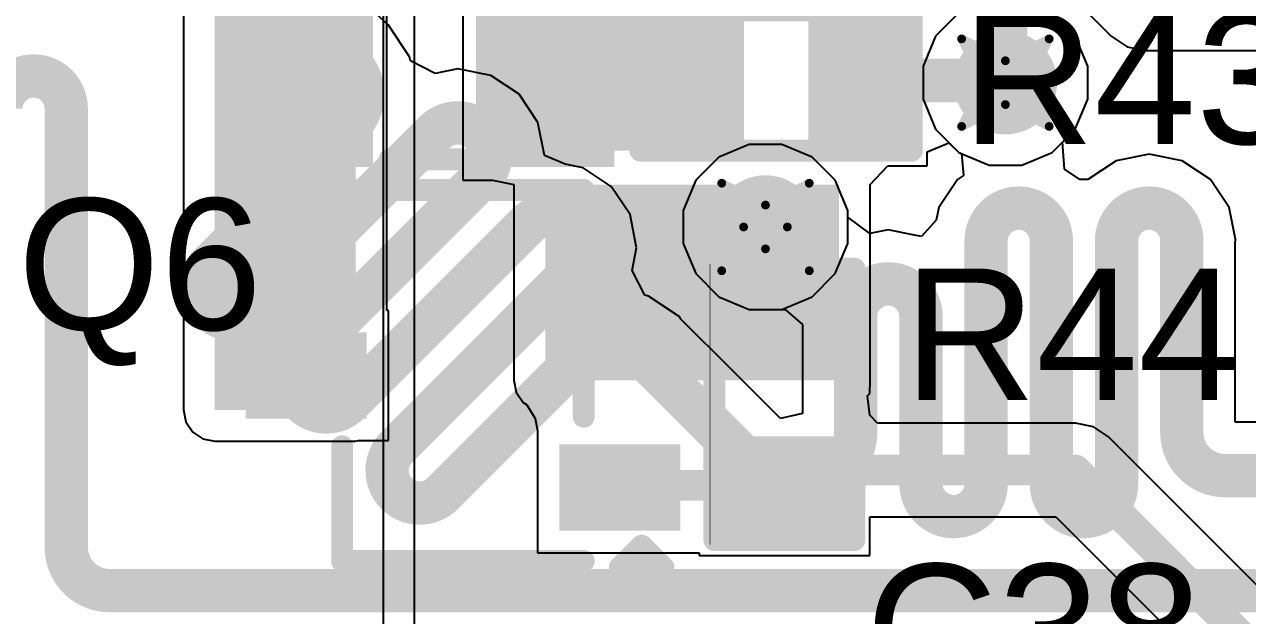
# Model space of a CAD drawing. Header units: inches. Extents: x -3 to 289, y -11 to 89.
# Drawn here: x 81.55 to 88.65, y 25.52 to 28.95 of the extents above; entities that cross this region are included whole.
import ezdxf

# ---------------------------------------------------------------- set-up
doc = ezdxf.new("R2010")
doc.units = ezdxf.units.IN
for name, color, linetype in [('Bottom Layer', 5, 'Continuous'), ('Drill Drawing', 1, 'Continuous'), ('Layer 1', 16, 'Continuous'), ('Layer 2', 76, 'Continuous'), ('Top Layer', 1, 'Continuous'), ('Top Overlay', 2, 'Continuous'), ('Top Paste', 8, 'Continuous'), ('Top Solder', 216, 'Continuous'), ('Via Holes', 16, 'Continuous')]:
    doc.layers.add(name, color=color, linetype=linetype)
doc.styles.add('Arial', font='', dxfattribs={"height": 0.2})
doc.styles.get('Arial').set_extended_font_data('Arial')

# ---------------------------------------------------------------- blocks, each defined once
blk = doc.blocks.new('R___0402_26')
at = {"layer": 'Top Layer'}
for points in [[(-0.6985, -0.3175), (-0.6985, 0.3175), (-0.2412999999999999, 0.3175), (-0.2413, -0.3175)], [(0.2412999999999999, -0.3175), (0.2413, 0.3175), (0.6985, 0.3175), (0.6985, -0.3175)]]:
    blk.add_hatch(color=1, dxfattribs=at).paths.add_polyline_path(points)
at = {"layer": 'Top Paste'}
for points in [[(-0.6985, -0.3175), (-0.6985, 0.3175), (-0.2412999999999999, 0.3175), (-0.2413, -0.3175)], [(0.2412999999999999, -0.3175), (0.2413, 0.3175), (0.6985, 0.3175), (0.6985, -0.3175)]]:
    blk.add_hatch(color=8, dxfattribs=at).paths.add_polyline_path(points)
at = {"layer": 'Top Solder'}
for points in [[(-0.75350116, -0.37250116), (-0.75350116, 0.37250116), (-0.1862988399999999, 0.37250116), (-0.18629884, -0.37250116)], [(0.1862988399999999, -0.37250116), (0.18629884, 0.37250116), (0.75350116, 0.37250116), (0.75350116, -0.37250116)]]:
    blk.add_hatch(color=216, dxfattribs=at).paths.add_polyline_path(points)
at = {"layer": 'Top Overlay'}
for points in [[(-0.7874, 0.4064, 0.127, 0.127, 0), (-0.7874, -0.4064, 0.127, 0.127, 0)], [(0.7874, 0.4064, 0.127, 0.127, 0), (-0.7874, 0.4064, 0.127, 0.127, 0)], [(0.7874, 0.4064, 0.127, 0.127, 0), (0.7874, -0.4064, 0.127, 0.127, 0)], [(0.7874, -0.4064, 0.127, 0.127, 0), (-0.7874, -0.4064, 0.127, 0.127, 0)], [(0.8128, -0.4318, 0.0032258, 0.0032258, 0), (-0.8128, -0.4318, 0.0032258, 0.0032258, 0)]]:
    blk.add_lwpolyline(points, format="xyseb", dxfattribs=at)
for points in [[(-0.8191499999999999, 0.4064, 0.0635, 0.0635, 1), (-0.7556499999999999, 0.4064, 0.0635, 0.0635, 1)], [(-0.8191499999999999, 0.4064, 0.0635, 0.0635, 1), (-0.7556499999999999, 0.4064, 0.0635, 0.0635, 1)], [(0.7556499999999999, 0.4064, 0.0635, 0.0635, 1), (0.8191499999999999, 0.4064, 0.0635, 0.0635, 1)], [(0.7556499999999999, 0.4064, 0.0635, 0.0635, 1), (0.8191499999999999, 0.4064, 0.0635, 0.0635, 1)], [(-0.8191499999999999, -0.4064, 0.0635, 0.0635, 1), (-0.7556499999999999, -0.4064, 0.0635, 0.0635, 1)], [(-0.8191499999999999, -0.4064, 0.0635, 0.0635, 1), (-0.7556499999999999, -0.4064, 0.0635, 0.0635, 1)], [(0.7556499999999999, -0.4064, 0.0635, 0.0635, 1), (0.8191499999999999, -0.4064, 0.0635, 0.0635, 1)], [(0.7556499999999999, -0.4064, 0.0635, 0.0635, 1), (0.8191499999999999, -0.4064, 0.0635, 0.0635, 1)], [(-0.81360518, -0.4318, 0.0016129, 0.0016129, 1), (-0.8119948199999999, -0.4318, 0.0016129, 0.0016129, 1)], [(0.8119948199999999, -0.4318, 0.0016129, 0.0016129, 1), (0.81360518, -0.4318, 0.0016129, 0.0016129, 1)]]:
    blk.add_lwpolyline(points, format="xyseb", close=True, dxfattribs=at)
blk = doc.blocks.new('R___0402_27')
at = {"layer": 'Top Layer'}
for points in [[(-0.6985, -0.3175), (-0.6985, 0.3174999999999999), (-0.2413000000000001, 0.3175), (-0.2412999999999999, -0.3174999999999999)], [(0.2413000000000001, -0.3175), (0.2412999999999999, 0.3174999999999999), (0.6985, 0.3175), (0.6985, -0.3174999999999999)]]:
    blk.add_hatch(color=1, dxfattribs=at).paths.add_polyline_path(points)
at = {"layer": 'Top Paste'}
for points in [[(-0.6985, -0.3175), (-0.6985, 0.3174999999999999), (-0.2413000000000001, 0.3175), (-0.2412999999999999, -0.3174999999999999)], [(0.2413000000000001, -0.3175), (0.2412999999999999, 0.3174999999999999), (0.6985, 0.3175), (0.6985, -0.3174999999999999)]]:
    blk.add_hatch(color=8, dxfattribs=at).paths.add_polyline_path(points)
at = {"layer": 'Top Solder'}
for points in [[(-0.75350116, -0.3725011600000001), (-0.75350116, 0.3725011599999999), (-0.18629884, 0.3725011600000001), (-0.1862988399999999, -0.3725011599999999)], [(0.18629884, -0.3725011600000001), (0.1862988399999999, 0.3725011599999999), (0.75350116, 0.3725011600000001), (0.75350116, -0.3725011599999999)]]:
    blk.add_hatch(color=216, dxfattribs=at).paths.add_polyline_path(points)
at = {"layer": 'Top Overlay'}
for points in [[(0.7874, 0.4064, 0.127, 0.127, 0), (-0.7874, 0.4064, 0.127, 0.127, 0)], [(-0.7874, -0.4064, 0.127, 0.127, 0), (-0.7874, 0.4064, 0.127, 0.127, 0)], [(0.7874, -0.4064, 0.127, 0.127, 0), (0.7874, 0.4064, 0.127, 0.127, 0)], [(0.7874, -0.4064, 0.127, 0.127, 0), (-0.7874, -0.4064, 0.127, 0.127, 0)], [(0.8128, -0.4318, 0.0032258, 0.0032258, 0), (-0.8128, -0.4318, 0.0032258, 0.0032258, 0)]]:
    blk.add_lwpolyline(points, format="xyseb", dxfattribs=at)
for points in [[(-0.8191499999999999, 0.4064, 0.0635, 0.0635, 1), (-0.7556499999999999, 0.4064, 0.0635, 0.0635, 1)], [(-0.8191499999999999, 0.4064, 0.0635, 0.0635, 1), (-0.7556499999999999, 0.4064, 0.0635, 0.0635, 1)], [(0.7556499999999999, 0.4064, 0.0635, 0.0635, 1), (0.8191499999999999, 0.4064, 0.0635, 0.0635, 1)], [(0.7556499999999999, 0.4064, 0.0635, 0.0635, 1), (0.8191499999999999, 0.4064, 0.0635, 0.0635, 1)], [(-0.8191499999999999, -0.4064, 0.0635, 0.0635, 1), (-0.7556499999999999, -0.4064, 0.0635, 0.0635, 1)], [(-0.8191499999999999, -0.4064, 0.0635, 0.0635, 1), (-0.7556499999999999, -0.4064, 0.0635, 0.0635, 1)], [(0.7556499999999999, -0.4064, 0.0635, 0.0635, 1), (0.8191499999999999, -0.4064, 0.0635, 0.0635, 1)], [(0.7556499999999999, -0.4064, 0.0635, 0.0635, 1), (0.8191499999999999, -0.4064, 0.0635, 0.0635, 1)], [(-0.81360518, -0.4318, 0.0016129, 0.0016129, 1), (-0.8119948199999999, -0.4318, 0.0016129, 0.0016129, 1)], [(0.8119948199999999, -0.4318, 0.0016129, 0.0016129, 1), (0.81360518, -0.4318, 0.0016129, 0.0016129, 1)]]:
    blk.add_lwpolyline(points, format="xyseb", close=True, dxfattribs=at)
blk = doc.blocks.new('SC_70_68')
at = {"layer": 'Top Layer'}
for points in [[(0.1999996, 1.2099544), (0.1999996, 0.6099555999999999), (-0.1999996, 0.6099555999999999), (-0.1999996, 1.2099544)], [(-0.4499864, -0.6099555999999999), (-0.4499864, -1.2099544), (-0.8499856, -1.2099544), (-0.8499856, -0.6099555999999999)], [(0.8499856, -0.6099555999999999), (0.8499856, -1.2099544), (0.4499864, -1.2099544), (0.4499864, -0.6099555999999999)]]:
    blk.add_hatch(color=1, dxfattribs=at).paths.add_polyline_path(points)
at = {"layer": 'Top Paste'}
for points in [[(0.1999996, 1.2099544), (0.1999996, 0.6099555999999999), (-0.1999996, 0.6099555999999999), (-0.1999996, 1.2099544)], [(-0.4499864, -0.6099555999999999), (-0.4499864, -1.2099544), (-0.8499856, -1.2099544), (-0.8499856, -0.6099555999999999)], [(0.8499856, -0.6099555999999999), (0.8499856, -1.2099544), (0.4499864, -1.2099544), (0.4499864, -0.6099555999999999)]]:
    blk.add_hatch(color=8, dxfattribs=at).paths.add_polyline_path(points)
at = {"layer": 'Top Solder'}
for points in [[(0.2507996, 1.2607544), (0.2507996, 0.5591556), (-0.2507996, 0.5591556), (-0.2507996, 1.2607544)], [(-0.3991864, -0.5591556), (-0.3991864, -1.2607544), (-0.9007856, -1.2607544), (-0.9007856, -0.5591556)], [(0.9007856, -0.5591556), (0.9007856, -1.2607544), (0.3991864, -1.2607544), (0.3991864, -0.5591556)]]:
    blk.add_hatch(color=216, dxfattribs=at).paths.add_polyline_path(points)
at = {"layer": 'Top Overlay'}
for points in [[(-1.0762488, 0.7012686, 0.127, 0.127, 0), (-1.0762488, -0.7010654, 0.127, 0.127, 0)], [(-1.0762488, 0.7012686, 0.127, 0.127, 0), (-0.4106164, 0.7012686, 0.127, 0.127, 0)], [(0.4106164, 0.7012686, 0.127, 0.127, 0), (1.0762488, 0.7012686, 0.127, 0.127, 0)], [(1.0762488, 0.7012686, 0.127, 0.127, 0), (1.0762488, -0.7010654, 0.127, 0.127, 0)], [(-0.239395, -0.7010654, 0.127, 0.127, 0), (0.2393442, -0.7010654, 0.127, 0.127, 0)], [(-1.114044, -0.9099550000000001, 0.127, 0.127, 0), (-1.114044, -1.163955, 0.127, 0.127, 0)], [(-1.114044, -0.9099550000000001, 0.127, 0.127, 0), (-0.9870439999999999, -1.036955, 0.127, 0.127, 0)], [(-0.9870439999999999, -1.036955, 0.127, 0.127, 0), (-1.114044, -1.163955, 0.127, 0.127, 0)]]:
    blk.add_lwpolyline(points, format="xyseb", dxfattribs=at)
for points in [[(-1.1079988, 0.7012686, 0.0635, 0.0635, 1), (-1.0444988, 0.7012686, 0.0635, 0.0635, 1)], [(-1.1079988, 0.7012686, 0.0635, 0.0635, 1), (-1.0444988, 0.7012686, 0.0635, 0.0635, 1)], [(-0.4423664, 0.7012686, 0.0635, 0.0635, 1), (-0.3788664, 0.7012686, 0.0635, 0.0635, 1)], [(0.3788664, 0.7012686, 0.0635, 0.0635, 1), (0.4423664, 0.7012686, 0.0635, 0.0635, 1)], [(1.0444988, 0.7012686, 0.0635, 0.0635, 1), (1.1079988, 0.7012686, 0.0635, 0.0635, 1)], [(1.0444988, 0.7012686, 0.0635, 0.0635, 1), (1.1079988, 0.7012686, 0.0635, 0.0635, 1)], [(-1.1079988, -0.7010654, 0.0635, 0.0635, 1), (-1.0444988, -0.7010654, 0.0635, 0.0635, 1)], [(-0.271145, -0.7010654, 0.0635, 0.0635, 1), (-0.207645, -0.7010654, 0.0635, 0.0635, 1)], [(0.2075942, -0.7010654, 0.0635, 0.0635, 1), (0.2710942, -0.7010654, 0.0635, 0.0635, 1)], [(1.0444988, -0.7010654, 0.0635, 0.0635, 1), (1.1079988, -0.7010654, 0.0635, 0.0635, 1)], [(-1.145794, -0.9099550000000001, 0.0635, 0.0635, 1), (-1.082294, -0.9099550000000001, 0.0635, 0.0635, 1)], [(-1.145794, -0.9099550000000001, 0.0635, 0.0635, 1), (-1.082294, -0.9099550000000001, 0.0635, 0.0635, 1)], [(-1.018794, -1.036955, 0.0635, 0.0635, 1), (-0.9552939999999999, -1.036955, 0.0635, 0.0635, 1)], [(-1.018794, -1.036955, 0.0635, 0.0635, 1), (-0.9552939999999999, -1.036955, 0.0635, 0.0635, 1)], [(-1.145794, -1.163955, 0.0635, 0.0635, 1), (-1.082294, -1.163955, 0.0635, 0.0635, 1)], [(-1.145794, -1.163955, 0.0635, 0.0635, 1), (-1.082294, -1.163955, 0.0635, 0.0635, 1)]]:
    blk.add_lwpolyline(points, format="xyseb", close=True, dxfattribs=at)
blk = doc.blocks.new('IND_0603__1608_M_______89')
at = {"layer": 'Top Layer'}
for points in [[(-0.999998, 0.4000004699999999), (-0.3999992, 0.4000004699999999), (-0.3999992, -0.4000004699999999), (-0.999998, -0.4000004699999999)], [(0.40000174, 0.4000004699999999), (1.00000054, 0.4000004699999999), (1.00000054, -0.4000004699999999), (0.40000174, -0.4000004699999999)]]:
    blk.add_hatch(color=1, dxfattribs=at).paths.add_polyline_path(points)
at = {"layer": 'Top Paste'}
for points in [[(-0.999998, 0.4000004699999999), (-0.3999992, 0.4000004699999999), (-0.3999992, -0.4000004699999999), (-0.999998, -0.4000004699999999)], [(0.40000174, 0.4000004699999999), (1.00000054, 0.4000004699999999), (1.00000054, -0.4000004699999999), (0.40000174, -0.4000004699999999)]]:
    blk.add_hatch(color=8, dxfattribs=at).paths.add_polyline_path(points)
at = {"layer": 'Top Solder'}
for points in [[(-1.101598, 0.50160047), (-0.2983992, 0.50160047), (-0.2983992, -0.50160047), (-1.101598, -0.50160047)], [(0.29840174, 0.50160047), (1.10160054, 0.50160047), (1.10160054, -0.50160047), (0.29840174, -0.50160047)]]:
    blk.add_hatch(color=216, dxfattribs=at).paths.add_polyline_path(points)
at = {"layer": 'Top Overlay'}
for points in [[(-0.2032, 0.4571999999999999, 0.127, 0.127, 0), (0.2286, 0.4571999999999999, 0.127, 0.127, 0)], [(-0.2032, -0.4571999999999999, 0.127, 0.127, 0), (0.2286, -0.4571999999999999, 0.127, 0.127, 0)]]:
    blk.add_lwpolyline(points, format="xyseb", dxfattribs=at)
for points in [[(-0.23495, 0.4571999999999999, 0.0635, 0.0635, 1), (-0.17145, 0.4571999999999999, 0.0635, 0.0635, 1)], [(0.19685, 0.4571999999999999, 0.0635, 0.0635, 1), (0.26035, 0.4571999999999999, 0.0635, 0.0635, 1)], [(-0.23495, -0.4571999999999999, 0.0635, 0.0635, 1), (-0.17145, -0.4571999999999999, 0.0635, 0.0635, 1)], [(0.19685, -0.4571999999999999, 0.0635, 0.0635, 1), (0.26035, -0.4571999999999999, 0.0635, 0.0635, 1)]]:
    blk.add_lwpolyline(points, format="xyseb", close=True, dxfattribs=at)

msp = doc.modelspace()

# ---------------------------------------------------------------- hatches: boundary and pattern name
at = {"layer": 'Bottom Layer'}
h = msp.add_hatch(color=5, dxfattribs=at)
edge = h.paths.add_edge_path()
edge.add_arc((87.24637618, 28.60817494), 0.2999994, 0, 360)
h = msp.add_hatch(color=5, dxfattribs=at)
edge = h.paths.add_edge_path()
edge.add_arc((85.85408025999999, 27.77104428), 0.2999994, 0, 360)
at = {"layer": 'Layer 1'}
h = msp.add_hatch(color=16, dxfattribs=at)
edge = h.paths.add_edge_path()
edge.add_arc((87.24637618, 28.60817494), 0.2999994, 0, 360)
h = msp.add_hatch(color=16, dxfattribs=at)
edge = h.paths.add_edge_path()
edge.add_arc((85.85408025999999, 27.77104428), 0.2999994, 0, 360)
at = {"layer": 'Layer 2'}
h = msp.add_hatch(color=76, dxfattribs=at)
edge = h.paths.add_edge_path()
edge.add_arc((87.24637618, 28.60817494), 0.2999994, 0, 360)
h = msp.add_hatch(color=76, dxfattribs=at)
edge = h.paths.add_edge_path()
edge.add_arc((85.85408025999999, 27.77104428), 0.2999994, 0, 360)
at = {"layer": 'Top Layer'}
for points in [[(82.65826242, 26.70961384), (83.47547185999998, 26.70961384), (83.47547185999998, 29.02011468), (82.65826242, 29.02011468)], [(85.67427366, 29.02011976), (84.34300886, 29.02011976), (84.34300886, 28.21372056), (85.67427366, 28.21372056)], [(84.5754722, 26.88194268), (86.28116347999999, 26.88194268), (86.28116347999999, 28.0169112), (84.5754722, 28.0169112)]]:
    msp.add_hatch(color=1, dxfattribs=at).paths.add_polyline_path(points)
h = msp.add_hatch(color=1, dxfattribs=at)
edge = h.paths.add_edge_path()
edge.add_arc((87.24637618, 28.60817494), 0.2999994, 0, 360)
h = msp.add_hatch(color=1, dxfattribs=at)
edge = h.paths.add_edge_path()
edge.add_arc((85.85408025999999, 27.77104428), 0.2999994, 0, 360)
at = {"layer": 'Via Holes'}
h = msp.add_hatch(color=7, dxfattribs=at)
edge = h.paths.add_edge_path()
edge.add_arc((87.24637618, 28.60817494), 0.1499997, 0, 360)
h = msp.add_hatch(color=7, dxfattribs=at)
edge = h.paths.add_edge_path()
edge.add_arc((85.85408025999999, 27.77104428), 0.1499997, 0, 360)

# ---------------------------------------------------------------- linework, layer by layer
at = {"layer": 'Bottom Layer'}
for p, q in [((83.63609384, 31.71913138), (83.63609384, 22.18197494)), ((83.81737618, 22.18197494), (83.81737618, 31.71913138)), ((86.93560464, 28.97311452), (86.8413173, 28.87882718)), ((87.65143506, 28.87882718), (87.55714772, 28.97311452)), ((86.8413173, 28.87882718), (86.76857677999999, 28.70321412)), ((87.72417558, 28.70321412), (87.65143506, 28.87882718)), ((86.76857677999999, 28.70321412), (86.76857677999999, 28.51313576)), ((87.72417558, 28.51313576), (87.72417558, 28.70321412)), ((86.76857677999999, 28.51313576), (86.8413173, 28.3375227)), ((87.65143506, 28.3375227), (87.72417558, 28.51313576)), ((86.8413173, 28.3375227), (86.97572394, 28.20311606)), ((87.51702842, 28.20311606), (87.65143506, 28.3375227)), ((86.97572394, 28.20311606), (87.151337, 28.13037554)), ((87.34141535999998, 28.13037554), (87.51702842, 28.20311606)), ((87.151337, 28.13037554), (87.34141535999998, 28.13037554))]:
    msp.add_line(p, q, dxfattribs=at)
msp.add_lwpolyline([(87.24637618, 28.60817494, 0.254, 0.254, 0), (87.24637618, 30.0689645, 0.254, 0.254, 0)], format="xyseb", dxfattribs=at)
msp.add_lwpolyline([(87.18287618, 28.60817494, 0.127, 0.127, 1), (87.30987617999999, 28.60817494, 0.127, 0.127, 1)], format="xyseb", close=True, dxfattribs=at)
at = {"layer": 'Drill Drawing'}
for points in [[(86.99237618, 28.86217494, 0.0508, 0.0508, 0), (87.24637618, 28.73517494, 0.0508, 0.0508, 0)], [(86.99237618, 28.86217494, 0.0508, 0.0508, 0), (87.11937617999999, 28.60817494, 0.0508, 0.0508, 0)], [(87.24637618, 28.73517494, 0.0508, 0.0508, 0), (87.50037618, 28.86217494, 0.0508, 0.0508, 0)], [(87.37337618, 28.60817494, 0.0508, 0.0508, 0), (87.50037618, 28.86217494, 0.0508, 0.0508, 0)], [(86.99237618, 28.35417494, 0.0508, 0.0508, 0), (87.11937617999999, 28.60817494, 0.0508, 0.0508, 0)], [(87.37337618, 28.60817494, 0.0508, 0.0508, 0), (87.50037618, 28.35417494, 0.0508, 0.0508, 0)], [(86.99237618, 28.35417494, 0.0508, 0.0508, 0), (87.24637618, 28.48117494, 0.0508, 0.0508, 0)], [(87.24637618, 28.48117494, 0.0508, 0.0508, 0), (87.50037618, 28.35417494, 0.0508, 0.0508, 0)], [(85.60008026, 28.02504428, 0.0508, 0.0508, 0), (85.85408025999999, 27.89804428, 0.0508, 0.0508, 0)], [(85.60008026, 28.02504428, 0.0508, 0.0508, 0), (85.72708026, 27.77104428, 0.0508, 0.0508, 0)], [(85.85408025999999, 27.89804428, 0.0508, 0.0508, 0), (86.10808026, 28.02504428, 0.0508, 0.0508, 0)], [(85.98108026, 27.77104428, 0.0508, 0.0508, 0), (86.10808026, 28.02504428, 0.0508, 0.0508, 0)], [(85.60008026, 27.51704428, 0.0508, 0.0508, 0), (85.72708026, 27.77104428, 0.0508, 0.0508, 0)], [(85.98108026, 27.77104428, 0.0508, 0.0508, 0), (86.10808026, 27.51704428, 0.0508, 0.0508, 0)], [(85.60008026, 27.51704428, 0.0508, 0.0508, 0), (85.85408025999999, 27.64404428, 0.0508, 0.0508, 0)], [(85.85408025999999, 27.64404428, 0.0508, 0.0508, 0), (86.10808026, 27.51704428, 0.0508, 0.0508, 0)]]:
    msp.add_lwpolyline(points, format="xyseb", dxfattribs=at)
for points in [[(86.97967618, 28.86217494, 0.0254, 0.0254, 1), (87.00507617999999, 28.86217494, 0.0254, 0.0254, 1)], [(86.97967618, 28.86217494, 0.0254, 0.0254, 1), (87.00507617999999, 28.86217494, 0.0254, 0.0254, 1)], [(87.48767618, 28.86217494, 0.0254, 0.0254, 1), (87.51307618, 28.86217494, 0.0254, 0.0254, 1)], [(87.48767618, 28.86217494, 0.0254, 0.0254, 1), (87.51307618, 28.86217494, 0.0254, 0.0254, 1)], [(87.23367618, 28.73517494, 0.0254, 0.0254, 1), (87.25907618, 28.73517494, 0.0254, 0.0254, 1)], [(87.23367618, 28.73517494, 0.0254, 0.0254, 1), (87.25907618, 28.73517494, 0.0254, 0.0254, 1)], [(87.10667618, 28.60817494, 0.0254, 0.0254, 1), (87.13207618, 28.60817494, 0.0254, 0.0254, 1)], [(87.10667618, 28.60817494, 0.0254, 0.0254, 1), (87.13207618, 28.60817494, 0.0254, 0.0254, 1)], [(87.36067618, 28.60817494, 0.0254, 0.0254, 1), (87.38607617999999, 28.60817494, 0.0254, 0.0254, 1)], [(87.36067618, 28.60817494, 0.0254, 0.0254, 1), (87.38607617999999, 28.60817494, 0.0254, 0.0254, 1)], [(87.23367618, 28.48117494, 0.0254, 0.0254, 1), (87.25907618, 28.48117494, 0.0254, 0.0254, 1)], [(87.23367618, 28.48117494, 0.0254, 0.0254, 1), (87.25907618, 28.48117494, 0.0254, 0.0254, 1)], [(86.97967618, 28.35417494, 0.0254, 0.0254, 1), (87.00507617999999, 28.35417494, 0.0254, 0.0254, 1)], [(86.97967618, 28.35417494, 0.0254, 0.0254, 1), (87.00507617999999, 28.35417494, 0.0254, 0.0254, 1)], [(87.48767618, 28.35417494, 0.0254, 0.0254, 1), (87.51307618, 28.35417494, 0.0254, 0.0254, 1)], [(87.48767618, 28.35417494, 0.0254, 0.0254, 1), (87.51307618, 28.35417494, 0.0254, 0.0254, 1)], [(85.58738025999999, 28.02504428, 0.0254, 0.0254, 1), (85.61278026, 28.02504428, 0.0254, 0.0254, 1)], [(85.58738025999999, 28.02504428, 0.0254, 0.0254, 1), (85.61278026, 28.02504428, 0.0254, 0.0254, 1)], [(86.09538026, 28.02504428, 0.0254, 0.0254, 1), (86.12078025999999, 28.02504428, 0.0254, 0.0254, 1)], [(86.09538026, 28.02504428, 0.0254, 0.0254, 1), (86.12078025999999, 28.02504428, 0.0254, 0.0254, 1)], [(85.84138026, 27.89804428, 0.0254, 0.0254, 1), (85.86678026, 27.89804428, 0.0254, 0.0254, 1)], [(85.84138026, 27.89804428, 0.0254, 0.0254, 1), (85.86678026, 27.89804428, 0.0254, 0.0254, 1)], [(85.71438026, 27.77104428, 0.0254, 0.0254, 1), (85.73978025999999, 27.77104428, 0.0254, 0.0254, 1)], [(85.71438026, 27.77104428, 0.0254, 0.0254, 1), (85.73978025999999, 27.77104428, 0.0254, 0.0254, 1)], [(85.96838026, 27.77104428, 0.0254, 0.0254, 1), (85.99378026, 27.77104428, 0.0254, 0.0254, 1)], [(85.96838026, 27.77104428, 0.0254, 0.0254, 1), (85.99378026, 27.77104428, 0.0254, 0.0254, 1)], [(85.84138026, 27.64404428, 0.0254, 0.0254, 1), (85.86678026, 27.64404428, 0.0254, 0.0254, 1)], [(85.84138026, 27.64404428, 0.0254, 0.0254, 1), (85.86678026, 27.64404428, 0.0254, 0.0254, 1)], [(85.58738025999999, 27.51704428, 0.0254, 0.0254, 1), (85.61278026, 27.51704428, 0.0254, 0.0254, 1)], [(85.58738025999999, 27.51704428, 0.0254, 0.0254, 1), (85.61278026, 27.51704428, 0.0254, 0.0254, 1)], [(86.09538026, 27.51704428, 0.0254, 0.0254, 1), (86.12078025999999, 27.51704428, 0.0254, 0.0254, 1)], [(86.09538026, 27.51704428, 0.0254, 0.0254, 1), (86.12078025999999, 27.51704428, 0.0254, 0.0254, 1)]]:
    msp.add_lwpolyline(points, format="xyseb", close=True, dxfattribs=at)
at = {"layer": 'Layer 1'}
for p, q in [((83.66588296, 28.94147374), (83.57403402, 29.02635546)), ((86.97572394, 29.01323382), (86.8413173, 28.87882718)), ((87.65143506, 28.87882718), (87.51702842, 29.01323382)), ((83.66589566, 28.9414712), (83.66588296, 28.94147374)), ((83.7885548, 28.75788762), (83.66589566, 28.9414712)), ((86.8413173, 28.87882718), (86.76857677999999, 28.70321412)), ((87.72417558, 28.70321412), (87.65143506, 28.87882718)), ((83.7930379, 28.73535274), (83.7885548, 28.75788762)), ((83.9371194, 28.66198484), (83.7930379, 28.73535274)), ((84.06859741999999, 28.68813668), (83.9371194, 28.66198484)), ((84.26086272, 28.6498919), (84.06859741999999, 28.68813668)), ((86.76857677999999, 28.70321412), (86.76857677999999, 28.51313576)), ((87.72417558, 28.51313576), (87.72417558, 28.70321412)), ((84.4238469, 28.54099194), (84.26086272, 28.6498919)), ((84.42384944, 28.54099447999999), (84.4238469, 28.54099194)), ((84.42386468, 28.54098432), (84.42384944, 28.54099447999999)), ((84.42386214, 28.54098178), (84.42386468, 28.54098432)), ((84.53276718, 28.37798743999999), (84.42386214, 28.54098178)), ((86.76857677999999, 28.51313576), (86.8413173, 28.3375227)), ((87.65143506, 28.3375227), (87.72417558, 28.51313576)), ((84.57101195999999, 28.18572468), (84.53276718, 28.37798743999999)), ((86.8413173, 28.3375227), (86.97572394, 28.20311606)), ((87.57698766, 28.2630753), (87.65143506, 28.3375227)), ((87.58986291999999, 28.10628364), (87.57698766, 28.2630753)), ((84.69054435999999, 28.13566128), (84.57101195999999, 28.18572468)), ((85.75904107999999, 28.24884368), (85.58342802, 28.17610316)), ((85.94911943999999, 28.24884368), (85.75904107999999, 28.24884368)), ((86.1247325, 28.17610316), (85.94911943999999, 28.24884368)), ((86.97572394, 28.20311606), (86.99144654, 28.1966035)), ((86.99144654, 28.1966035), (87.00389507999999, 28.0702131)), ((88.08078904, 28.19379172), (87.88852374, 28.15554694)), ((88.27305433999999, 28.15554694), (88.08078904, 28.19379172)), ((84.79608644, 28.11466818), (84.69054435999999, 28.13566128)), ((84.95907061999999, 28.00576822), (84.79608644, 28.11466818)), ((85.58342802, 28.17610316), (85.44902138, 28.04169652)), ((86.25913913999999, 28.04169652), (86.1247325, 28.17610316)), ((87.88852374, 28.15554694), (87.72553194, 28.04663682)), ((88.43604868, 28.04663682), (88.27305433999999, 28.15554694)), ((85.44902138, 28.04169652), (85.37628086, 27.86608346)), ((86.33187966, 27.86608346), (86.25913913999999, 28.04169652)), ((86.96860939999999, 28.04663682), (86.85969928, 27.88364248)), ((87.00389507999999, 28.0702131), (86.96860939999999, 28.04663682)), ((87.67912614, 28.04663682), (87.58986291999999, 28.10628364)), ((87.72553194, 28.04663682), (87.67912614, 28.04663682)), ((88.5449588, 27.88364248), (88.43604868, 28.04663682)), ((84.95907316, 28.00577076), (84.95907061999999, 28.00576822)), ((84.9590884, 28.0057606), (84.95907316, 28.00577076)), ((84.95908586, 28.00575806), (84.9590884, 28.0057606)), ((85.0679909, 27.84276372), (84.95908586, 28.00575806)), ((85.10623568, 27.65049842), (85.0679909, 27.84276372)), ((85.37628086, 27.86608346), (85.37628086, 27.6760051)), ((86.33187966, 27.82861846), (86.33187966, 27.86608346)), ((86.45888219999999, 27.73285284), (86.33187966, 27.82861846)), ((86.85969928, 27.88364248), (86.84531272, 27.81131852)), ((88.58320357999999, 27.69137718), (88.5449588, 27.88364248)), ((86.56694904, 27.75434886), (86.45888219999999, 27.73285284)), ((86.70884613999999, 27.72612438), (86.56694904, 27.75434886)), ((86.84531272, 27.81131852), (86.75921434, 27.71610662)), ((86.75921434, 27.71610662), (86.70884613999999, 27.72612438)), ((88.57949518, 26.63831858), (88.57949518, 27.69137718)), ((88.57949518, 27.69137718), (88.58320357999999, 27.69137718)), ((85.08008384, 27.5190204), (85.10623568, 27.65049842)), ((85.37628086, 27.6760051), (85.44902138, 27.50039203999999)), ((85.15345174, 27.3749389), (85.08008384, 27.5190204)), ((85.44902138, 27.50039203999999), (85.58342802, 27.3659854)), ((85.17598661999999, 27.3704558), (85.15345174, 27.3749389)), ((85.3595702, 27.24779411999999), (85.17598661999999, 27.3704558)), ((85.58342802, 27.3659854), (85.75904107999999, 27.29324488)), ((85.75904107999999, 27.29324488), (85.94326219999999, 27.29324488)), ((85.94326219999999, 27.29324488), (85.96940896, 27.29000892)), ((85.96940896, 27.29000892), (86.0682429, 27.20512212)), ((85.35956766, 27.24082182), (85.3595702, 27.24779411999999)), ((85.66179209999999, 26.93859738), (85.35956766, 27.24082182)), ((86.0682429, 27.20512212), (86.0682429, 26.68861058)), ((85.75068193999999, 26.849705), (85.66179209999999, 26.93859738)), ((85.75069717999999, 26.84969484), (85.75068193999999, 26.849705)), ((85.94124289999999, 26.65914912), (85.75069717999999, 26.84969484)), ((86.0682429, 26.68861058), (85.94124289999999, 26.65914912)), ((89.8528429, 26.63831858), (88.57949518, 26.63831858))]:
    msp.add_line(p, q, dxfattribs=at)
for points in [[(83.08704743999999, 29.07567718, 0.25146, 0.25146, 0), (83.17595252, 28.9867721, 0.25146, 0.25146, 0)], [(83.17594998, 28.9867721, 0.25146, 0.25146, 0), (83.44357199999999, 28.71915008, 0.25146, 0.25146, 0)], [(83.44357199999999, 28.71915008, 0.25146, 0.25146, -0.4142177463589253), (83.44357199999999, 28.36352976, 0.25146, 0.25146, 0)], [(81.41751052, 28.45775614, 0.25146, 0.25146, -0.9999999999999999), (81.79597052, 28.45775614, 0.25146, 0.25146, 0)], [(81.79597052, 25.91323494, 0.25146, 0.25146, 0), (81.79597052, 28.45775614, 0.25146, 0.25146, 0)], [(82.63602472, 27.55598248, 0.25146, 0.25146, 0), (83.44357199999999, 28.36352976, 0.25146, 0.25146, 0)], [(83.93479022, 28.3195268, 0.25146, 0.25146, -0.4142107823686262), (84.20239953999999, 28.31952934, 0.25146, 0.25146, 0)], [(82.90363403999999, 27.28837316, 0.25146, 0.25146, 0), (83.93479022, 28.31952934, 0.25146, 0.25146, 0)], [(83.93479022, 28.3195268, 0.25146, 0.25146, 0), (83.93479022, 28.31952934, 0.25146, 0.25146, 0)], [(84.20239953999999, 28.31952934, 0.25146, 0.25146, 0), (84.20240208, 28.3195268, 0.25146, 0.25146, 0)], [(84.20240208, 28.3195268, 0.25146, 0.25146, -0.4142135623730951), (84.20240208, 28.05191748, 0.25146, 0.25146, 0)], [(83.1712459, 27.0207613, 0.25146, 0.25146, 0), (84.20240208, 28.05191748, 0.25146, 0.25146, 0)], [(87.13463904, 27.69137718, 0.25146, 0.25146, -0.9999999999999999), (87.51309904, 27.69137718, 0.25146, 0.25146, 0)], [(87.89155904, 27.69137718, 0.25146, 0.25146, -0.9999999999999999), (88.27001904, 27.69137718, 0.25146, 0.25146, 0)], [(83.43885775999999, 26.75314944, 0.25146, 0.25146, 0), (84.47001394, 27.78430562, 0.25146, 0.25146, 0)], [(84.47001394, 27.78430308, 0.25146, 0.25146, -0.4142107823686262), (84.73762325999999, 27.78430562, 0.25146, 0.25146, 0)], [(84.47001394, 27.78430308, 0.25146, 0.25146, 0), (84.47001394, 27.78430562, 0.25146, 0.25146, 0)], [(84.73762325999999, 27.78430562, 0.25146, 0.25146, 0), (84.73762579999999, 27.78430308, 0.25146, 0.25146, 0)], [(84.73762579999999, 27.78430308, 0.25146, 0.25146, -0.4142135623730951), (84.73762579999999, 27.51669376, 0.25146, 0.25146, 0)], [(87.13463904, 26.28026494, 0.25146, 0.25146, 0), (87.13463904, 27.69137718, 0.25146, 0.25146, 0)], [(87.51309904, 26.28026494, 0.25146, 0.25146, 0), (87.51309904, 27.69137718, 0.25146, 0.25146, 0)], [(87.89155904, 26.28026494, 0.25146, 0.25146, 0), (87.89155904, 27.69137718, 0.25146, 0.25146, 0)], [(88.27001904, 26.58030244, 0.25146, 0.25146, 0), (88.27001904, 27.69137718, 0.25146, 0.25146, 0)], [(82.63602472, 27.28837316, 0.25146, 0.25146, -0.4142052225871659), (82.63602472, 27.55597994, 0.25146, 0.25146, 0)], [(82.63602472, 27.55597994, 0.25146, 0.25146, 0), (82.63602472, 27.55598248, 0.25146, 0.25146, 0)], [(83.7133835, 26.49245146, 0.25146, 0.25146, 0), (84.73762579999999, 27.51669376, 0.25146, 0.25146, 0)], [(86.37771903999999, 27.25193432, 0.25146, 0.25146, -0.9999999999999999), (86.75617903999999, 27.25193432, 0.25146, 0.25146, 0)], [(82.90363403999999, 27.28837316, 0.25146, 0.25146, -0.4142135623730951), (82.63602472, 27.28837316, 0.25146, 0.25146, 0)], [(86.37771903999999, 26.58030244, 0.25146, 0.25146, 0), (86.37771903999999, 27.25193432, 0.25146, 0.25146, 0)], [(86.75617903999999, 26.28026494, 0.25146, 0.25146, 0), (86.75617903999999, 27.25193432, 0.25146, 0.25146, 0)], [(84.78162876, 27.025473, 0.25146, 0.25146, -0.4142177463589253), (85.13724907999999, 27.025473, 0.25146, 0.25146, 0)], [(83.1712459, 26.75315198, 0.25146, 0.25146, -0.4142052225871659), (83.1712459, 27.02075876, 0.25146, 0.25146, 0)], [(83.1712459, 27.02075876, 0.25146, 0.25146, 0), (83.1712459, 27.0207613, 0.25146, 0.25146, 0)], [(83.98099536, 26.2248396, 0.25146, 0.25146, 0), (84.78162876, 27.025473, 0.25146, 0.25146, 0)], [(85.13724907999999, 27.025473, 0.25146, 0.25146, 0), (85.4429584, 26.71976368, 0.25146, 0.25146, 0)], [(83.17124335999999, 26.75314944, 0.25146, 0.25146, 0), (83.1712459, 26.75315198, 0.25146, 0.25146, 0)], [(83.1712459, 26.75315198, 0.25146, 0.25146, 0), (83.17124844, 26.75314944, 0.25146, 0.25146, 0)], [(83.1712459, 26.7531469, 0.25146, 0.25146, 0), (83.17124844, 26.75314944, 0.25146, 0.25146, 0)], [(83.43885775999999, 26.75314944, 0.25146, 0.25146, -0.4142135623730951), (83.17124844, 26.75314944, 0.25146, 0.25146, 0)], [(85.4429584, 26.71976368, 0.25146, 0.25146, 0), (85.53186348, 26.6308586, 0.25146, 0.25146, 0)], [(85.53186348, 26.63086114, 0.25146, 0.25146, 0), (85.83388218, 26.32884244, 0.25146, 0.25146, 0)], [(86.37771903999999, 26.58030244, 0.25146, 0.25146, -0.4142135623730951), (86.12625904, 26.32884244, 0.25146, 0.25146, 0)], [(88.52147903999999, 26.32884244, 0.25146, 0.25146, -0.4142135623730951), (88.27001904, 26.58030244, 0.25146, 0.25146, 0)], [(83.7133835, 26.22484214, 0.25146, 0.25146, -0.4142052225871659), (83.7133835, 26.49244892, 0.25146, 0.25146, 0)], [(83.7133835, 26.49244892, 0.25146, 0.25146, 0), (83.7133835, 26.49245146, 0.25146, 0.25146, 0)], [(85.83388218, 26.32884244, 0.25146, 0.25146, 0), (86.00051633999999, 26.32884244, 0.25146, 0.25146, 0)], [(86.00051633999999, 26.32884244, 0.25146, 0.25146, 0), (86.12625904, 26.32884244, 0.25146, 0.25146, 0)], [(87.13463904, 26.28026494, 0.25146, 0.25146, -0.9999999999999999), (86.75617903999999, 26.28026494, 0.25146, 0.25146, 0)], [(87.89155904, 26.28026494, 0.25146, 0.25146, -0.9999999999999999), (87.51309904, 26.28026494, 0.25146, 0.25146, 0)], [(88.52147903999999, 26.32884244, 0.25146, 0.25146, 0), (89.91085903999999, 26.32884244, 0.25146, 0.25146, 0)], [(83.71338096, 26.2248396, 0.25146, 0.25146, 0), (83.7133835, 26.22484214, 0.25146, 0.25146, 0)], [(83.7133835, 26.22484214, 0.25146, 0.25146, 0), (83.71338603999999, 26.2248396, 0.25146, 0.25146, 0)], [(83.7133835, 26.22483706, 0.25146, 0.25146, 0), (83.71338603999999, 26.2248396, 0.25146, 0.25146, 0)], [(83.98099536, 26.2248396, 0.25146, 0.25146, -0.4142135623730951), (83.71338603999999, 26.2248396, 0.25146, 0.25146, 0)], [(82.04743051999999, 25.66177494, 0.25146, 0.25146, -0.4142135623730951), (81.79597052, 25.91323494, 0.25146, 0.25146, 0)], [(82.04743051999999, 25.66177494, 0.25146, 0.25146, 0), (82.55163322, 25.66177494, 0.25146, 0.25146, 0)], [(82.55163322, 25.66177494, 0.25146, 0.25146, 0), (94.76477618, 25.66177494, 0.25146, 0.25146, 0)]]:
    msp.add_lwpolyline(points, format="xyseb", dxfattribs=at)
for points in [[(83.11308498, 28.9867721, 0.12573, 0.12573, 1), (83.23881498, 28.9867721, 0.12573, 0.12573, 1)], [(83.11308752000001, 28.9867721, 0.12573, 0.12573, 1), (83.23881752, 28.9867721, 0.12573, 0.12573, 1)], [(83.380707, 28.71915008, 0.12573, 0.12573, 1), (83.50643699999999, 28.71915008, 0.12573, 0.12573, 1)], [(83.380707, 28.71915008, 0.12573, 0.12573, 1), (83.50643699999999, 28.71915008, 0.12573, 0.12573, 1)], [(81.73310552, 28.45775614, 0.12573, 0.12573, 1), (81.85883552, 28.45775614, 0.12573, 0.12573, 1)], [(81.73310552, 28.45775614, 0.12573, 0.12573, 1), (81.85883552, 28.45775614, 0.12573, 0.12573, 1)], [(83.380707, 28.36352976, 0.12573, 0.12573, 1), (83.50643699999999, 28.36352976, 0.12573, 0.12573, 1)], [(83.380707, 28.36352976, 0.12573, 0.12573, 1), (83.50643699999999, 28.36352976, 0.12573, 0.12573, 1)], [(83.87192522, 28.31952934, 0.12573, 0.12573, 1), (83.99765522, 28.31952934, 0.12573, 0.12573, 1)], [(83.87192522, 28.31952934, 0.12573, 0.12573, 1), (83.99765522, 28.31952934, 0.12573, 0.12573, 1)], [(83.87192522, 28.3195268, 0.12573, 0.12573, 1), (83.99765522, 28.3195268, 0.12573, 0.12573, 1)], [(83.87192522, 28.3195268, 0.12573, 0.12573, 1), (83.99765522, 28.3195268, 0.12573, 0.12573, 1)], [(84.13953454, 28.31952934, 0.12573, 0.12573, 1), (84.26526453999999, 28.31952934, 0.12573, 0.12573, 1)], [(84.13953454, 28.31952934, 0.12573, 0.12573, 1), (84.26526453999999, 28.31952934, 0.12573, 0.12573, 1)], [(84.13953708, 28.3195268, 0.12573, 0.12573, 1), (84.26526708, 28.3195268, 0.12573, 0.12573, 1)], [(84.13953708, 28.3195268, 0.12573, 0.12573, 1), (84.26526708, 28.3195268, 0.12573, 0.12573, 1)], [(84.13953708, 28.05191748, 0.12573, 0.12573, 1), (84.26526708, 28.05191748, 0.12573, 0.12573, 1)], [(84.13953708, 28.05191748, 0.12573, 0.12573, 1), (84.26526708, 28.05191748, 0.12573, 0.12573, 1)], [(84.40714894, 27.78430562, 0.12573, 0.12573, 1), (84.53287893999999, 27.78430562, 0.12573, 0.12573, 1)], [(84.40714894, 27.78430562, 0.12573, 0.12573, 1), (84.53287893999999, 27.78430562, 0.12573, 0.12573, 1)], [(84.40714894, 27.78430308, 0.12573, 0.12573, 1), (84.53287893999999, 27.78430308, 0.12573, 0.12573, 1)], [(84.40714894, 27.78430308, 0.12573, 0.12573, 1), (84.53287893999999, 27.78430308, 0.12573, 0.12573, 1)], [(84.67475825999999, 27.78430562, 0.12573, 0.12573, 1), (84.80048826, 27.78430562, 0.12573, 0.12573, 1)], [(84.67475825999999, 27.78430562, 0.12573, 0.12573, 1), (84.80048826, 27.78430562, 0.12573, 0.12573, 1)], [(84.67476079999999, 27.78430308, 0.12573, 0.12573, 1), (84.80049079999999, 27.78430308, 0.12573, 0.12573, 1)], [(84.67476079999999, 27.78430308, 0.12573, 0.12573, 1), (84.80049079999999, 27.78430308, 0.12573, 0.12573, 1)], [(87.07177404, 27.69137718, 0.12573, 0.12573, 1), (87.19750403999998, 27.69137718, 0.12573, 0.12573, 1)], [(87.07177404, 27.69137718, 0.12573, 0.12573, 1), (87.19750403999998, 27.69137718, 0.12573, 0.12573, 1)], [(87.45023404, 27.69137718, 0.12573, 0.12573, 1), (87.57596404, 27.69137718, 0.12573, 0.12573, 1)], [(87.45023404, 27.69137718, 0.12573, 0.12573, 1), (87.57596404, 27.69137718, 0.12573, 0.12573, 1)], [(87.82869404, 27.69137718, 0.12573, 0.12573, 1), (87.95442403999999, 27.69137718, 0.12573, 0.12573, 1)], [(87.82869404, 27.69137718, 0.12573, 0.12573, 1), (87.95442403999999, 27.69137718, 0.12573, 0.12573, 1)], [(88.20715403999999, 27.69137718, 0.12573, 0.12573, 1), (88.33288404, 27.69137718, 0.12573, 0.12573, 1)], [(88.20715403999999, 27.69137718, 0.12573, 0.12573, 1), (88.33288404, 27.69137718, 0.12573, 0.12573, 1)], [(82.57315971999999, 27.55598248, 0.12573, 0.12573, 1), (82.69888972, 27.55598248, 0.12573, 0.12573, 1)], [(82.57315971999999, 27.55598248, 0.12573, 0.12573, 1), (82.69888972, 27.55598248, 0.12573, 0.12573, 1)], [(82.57315971999999, 27.55597994, 0.12573, 0.12573, 1), (82.69888972, 27.55597994, 0.12573, 0.12573, 1)], [(82.57315971999999, 27.55597994, 0.12573, 0.12573, 1), (82.69888972, 27.55597994, 0.12573, 0.12573, 1)], [(84.67476079999999, 27.51669376, 0.12573, 0.12573, 1), (84.80049079999999, 27.51669376, 0.12573, 0.12573, 1)], [(84.67476079999999, 27.51669376, 0.12573, 0.12573, 1), (84.80049079999999, 27.51669376, 0.12573, 0.12573, 1)], [(82.57315971999999, 27.28837316, 0.12573, 0.12573, 1), (82.69888972, 27.28837316, 0.12573, 0.12573, 1)], [(82.57315971999999, 27.28837316, 0.12573, 0.12573, 1), (82.69888972, 27.28837316, 0.12573, 0.12573, 1)], [(82.84076904, 27.28837316, 0.12573, 0.12573, 1), (82.96649903999999, 27.28837316, 0.12573, 0.12573, 1)], [(82.84076904, 27.28837316, 0.12573, 0.12573, 1), (82.96649903999999, 27.28837316, 0.12573, 0.12573, 1)], [(86.31485404, 27.25193432, 0.12573, 0.12573, 1), (86.44058403999999, 27.25193432, 0.12573, 0.12573, 1)], [(86.31485404, 27.25193432, 0.12573, 0.12573, 1), (86.44058403999999, 27.25193432, 0.12573, 0.12573, 1)], [(86.69331403999999, 27.25193432, 0.12573, 0.12573, 1), (86.81904404, 27.25193432, 0.12573, 0.12573, 1)], [(86.69331403999999, 27.25193432, 0.12573, 0.12573, 1), (86.81904404, 27.25193432, 0.12573, 0.12573, 1)], [(83.1083809, 27.0207613, 0.12573, 0.12573, 1), (83.2341109, 27.0207613, 0.12573, 0.12573, 1)], [(83.1083809, 27.0207613, 0.12573, 0.12573, 1), (83.2341109, 27.0207613, 0.12573, 0.12573, 1)], [(83.1083809, 27.02075876, 0.12573, 0.12573, 1), (83.2341109, 27.02075876, 0.12573, 0.12573, 1)], [(83.1083809, 27.02075876, 0.12573, 0.12573, 1), (83.2341109, 27.02075876, 0.12573, 0.12573, 1)], [(84.71876376, 27.025473, 0.12573, 0.12573, 1), (84.84449376, 27.025473, 0.12573, 0.12573, 1)], [(84.71876376, 27.025473, 0.12573, 0.12573, 1), (84.84449376, 27.025473, 0.12573, 0.12573, 1)], [(85.07438407999999, 27.025473, 0.12573, 0.12573, 1), (85.20011407999999, 27.025473, 0.12573, 0.12573, 1)], [(85.07438407999999, 27.025473, 0.12573, 0.12573, 1), (85.20011407999999, 27.025473, 0.12573, 0.12573, 1)], [(83.10837835999999, 26.75314944, 0.12573, 0.12573, 1), (83.23410836, 26.75314944, 0.12573, 0.12573, 1)], [(83.1083809, 26.75315198, 0.12573, 0.12573, 1), (83.2341109, 26.75315198, 0.12573, 0.12573, 1)], [(83.1083809, 26.75315198, 0.12573, 0.12573, 1), (83.2341109, 26.75315198, 0.12573, 0.12573, 1)], [(83.1083809, 26.75315198, 0.12573, 0.12573, 1), (83.2341109, 26.75315198, 0.12573, 0.12573, 1)], [(83.1083809, 26.7531469, 0.12573, 0.12573, 1), (83.2341109, 26.7531469, 0.12573, 0.12573, 1)], [(83.10838344, 26.75314944, 0.12573, 0.12573, 1), (83.23411344, 26.75314944, 0.12573, 0.12573, 1)], [(83.10838344, 26.75314944, 0.12573, 0.12573, 1), (83.23411344, 26.75314944, 0.12573, 0.12573, 1)], [(83.10838344, 26.75314944, 0.12573, 0.12573, 1), (83.23411344, 26.75314944, 0.12573, 0.12573, 1)], [(83.37599275999999, 26.75314944, 0.12573, 0.12573, 1), (83.50172275999999, 26.75314944, 0.12573, 0.12573, 1)], [(83.37599275999999, 26.75314944, 0.12573, 0.12573, 1), (83.50172275999999, 26.75314944, 0.12573, 0.12573, 1)], [(85.38009339999999, 26.71976368, 0.12573, 0.12573, 1), (85.5058234, 26.71976368, 0.12573, 0.12573, 1)], [(85.38009339999999, 26.71976368, 0.12573, 0.12573, 1), (85.5058234, 26.71976368, 0.12573, 0.12573, 1)], [(85.46899848, 26.63086114, 0.12573, 0.12573, 1), (85.59472848, 26.63086114, 0.12573, 0.12573, 1)], [(85.46899848, 26.6308586, 0.12573, 0.12573, 1), (85.59472848, 26.6308586, 0.12573, 0.12573, 1)], [(86.31485404, 26.58030244, 0.12573, 0.12573, 1), (86.44058403999999, 26.58030244, 0.12573, 0.12573, 1)], [(86.31485404, 26.58030244, 0.12573, 0.12573, 1), (86.44058403999999, 26.58030244, 0.12573, 0.12573, 1)], [(88.20715403999999, 26.58030244, 0.12573, 0.12573, 1), (88.33288404, 26.58030244, 0.12573, 0.12573, 1)], [(88.20715403999999, 26.58030244, 0.12573, 0.12573, 1), (88.33288404, 26.58030244, 0.12573, 0.12573, 1)], [(83.6505185, 26.49245146, 0.12573, 0.12573, 1), (83.7762485, 26.49245146, 0.12573, 0.12573, 1)], [(83.6505185, 26.49245146, 0.12573, 0.12573, 1), (83.7762485, 26.49245146, 0.12573, 0.12573, 1)], [(83.6505185, 26.49244892, 0.12573, 0.12573, 1), (83.7762485, 26.49244892, 0.12573, 0.12573, 1)], [(83.6505185, 26.49244892, 0.12573, 0.12573, 1), (83.7762485, 26.49244892, 0.12573, 0.12573, 1)], [(85.77101718, 26.32884244, 0.12573, 0.12573, 1), (85.89674718, 26.32884244, 0.12573, 0.12573, 1)], [(85.77101718, 26.32884244, 0.12573, 0.12573, 1), (85.89674718, 26.32884244, 0.12573, 0.12573, 1)], [(85.93765133999999, 26.32884244, 0.12573, 0.12573, 1), (86.06338133999999, 26.32884244, 0.12573, 0.12573, 1)], [(85.93765133999999, 26.32884244, 0.12573, 0.12573, 1), (86.06338133999999, 26.32884244, 0.12573, 0.12573, 1)], [(86.06339403999999, 26.32884244, 0.12573, 0.12573, 1), (86.18912404, 26.32884244, 0.12573, 0.12573, 1)], [(86.06339403999999, 26.32884244, 0.12573, 0.12573, 1), (86.18912404, 26.32884244, 0.12573, 0.12573, 1)], [(86.69331403999999, 26.28026494, 0.12573, 0.12573, 1), (86.81904404, 26.28026494, 0.12573, 0.12573, 1)], [(86.69331403999999, 26.28026494, 0.12573, 0.12573, 1), (86.81904404, 26.28026494, 0.12573, 0.12573, 1)], [(87.07177404, 26.28026494, 0.12573, 0.12573, 1), (87.19750403999998, 26.28026494, 0.12573, 0.12573, 1)], [(87.07177404, 26.28026494, 0.12573, 0.12573, 1), (87.19750403999998, 26.28026494, 0.12573, 0.12573, 1)], [(87.45023404, 26.28026494, 0.12573, 0.12573, 1), (87.57596404, 26.28026494, 0.12573, 0.12573, 1)], [(87.45023404, 26.28026494, 0.12573, 0.12573, 1), (87.57596404, 26.28026494, 0.12573, 0.12573, 1)], [(87.82869404, 26.28026494, 0.12573, 0.12573, 1), (87.95442403999999, 26.28026494, 0.12573, 0.12573, 1)], [(87.82869404, 26.28026494, 0.12573, 0.12573, 1), (87.95442403999999, 26.28026494, 0.12573, 0.12573, 1)], [(88.45861404, 26.32884244, 0.12573, 0.12573, 1), (88.58434403999999, 26.32884244, 0.12573, 0.12573, 1)], [(88.45861404, 26.32884244, 0.12573, 0.12573, 1), (88.58434403999999, 26.32884244, 0.12573, 0.12573, 1)], [(83.65051595999999, 26.2248396, 0.12573, 0.12573, 1), (83.77624596, 26.2248396, 0.12573, 0.12573, 1)], [(83.6505185, 26.22484214, 0.12573, 0.12573, 1), (83.7762485, 26.22484214, 0.12573, 0.12573, 1)], [(83.6505185, 26.22484214, 0.12573, 0.12573, 1), (83.7762485, 26.22484214, 0.12573, 0.12573, 1)], [(83.6505185, 26.22484214, 0.12573, 0.12573, 1), (83.7762485, 26.22484214, 0.12573, 0.12573, 1)], [(83.6505185, 26.22483706, 0.12573, 0.12573, 1), (83.7762485, 26.22483706, 0.12573, 0.12573, 1)], [(83.65052104, 26.2248396, 0.12573, 0.12573, 1), (83.77625103999999, 26.2248396, 0.12573, 0.12573, 1)], [(83.65052104, 26.2248396, 0.12573, 0.12573, 1), (83.77625103999999, 26.2248396, 0.12573, 0.12573, 1)], [(83.65052104, 26.2248396, 0.12573, 0.12573, 1), (83.77625103999999, 26.2248396, 0.12573, 0.12573, 1)], [(83.91813035999999, 26.2248396, 0.12573, 0.12573, 1), (84.04386036, 26.2248396, 0.12573, 0.12573, 1)], [(83.91813035999999, 26.2248396, 0.12573, 0.12573, 1), (84.04386036, 26.2248396, 0.12573, 0.12573, 1)], [(81.73310552, 25.91323494, 0.12573, 0.12573, 1), (81.85883552, 25.91323494, 0.12573, 0.12573, 1)], [(81.73310552, 25.91323494, 0.12573, 0.12573, 1), (81.85883552, 25.91323494, 0.12573, 0.12573, 1)], [(81.98456551999999, 25.66177494, 0.12573, 0.12573, 1), (82.11029552, 25.66177494, 0.12573, 0.12573, 1)], [(81.98456551999999, 25.66177494, 0.12573, 0.12573, 1), (82.11029552, 25.66177494, 0.12573, 0.12573, 1)], [(82.48876822, 25.66177494, 0.12573, 0.12573, 1), (82.61449822, 25.66177494, 0.12573, 0.12573, 1)], [(82.48876822, 25.66177494, 0.12573, 0.12573, 1), (82.61449822, 25.66177494, 0.12573, 0.12573, 1)]]:
    msp.add_lwpolyline(points, format="xyseb", close=True, dxfattribs=at)
at = {"layer": 'Layer 2'}
for p, q in [((86.97572394, 29.01323382), (86.8413173, 28.87882718)), ((87.65143506, 28.87882718), (87.51702842, 29.01323382)), ((86.8413173, 28.87882718), (86.76857677999999, 28.70321412)), ((87.72417558, 28.70321412), (87.65143506, 28.87882718)), ((86.76857677999999, 28.70321412), (86.76857677999999, 28.51313576)), ((87.72417558, 28.51313576), (87.72417558, 28.70321412)), ((86.76857677999999, 28.51313576), (86.8413173, 28.3375227)), ((87.65143506, 28.3375227), (87.72417558, 28.51313576)), ((86.8413173, 28.3375227), (86.97572394, 28.20311606)), ((87.51702842, 28.20311606), (87.65143506, 28.3375227)), ((85.75904107999999, 28.24884368), (85.58342802, 28.17610316)), ((85.94911943999999, 28.24884368), (85.75904107999999, 28.24884368)), ((86.1247325, 28.17610316), (85.94911943999999, 28.24884368)), ((86.97572394, 28.20311606), (87.151337, 28.13037554)), ((87.34141535999998, 28.13037554), (87.51702842, 28.20311606)), ((85.58342802, 28.17610316), (85.44902138, 28.04169652)), ((86.25913913999999, 28.04169652), (86.1247325, 28.17610316)), ((87.151337, 28.13037554), (87.34141535999998, 28.13037554)), ((85.44902138, 28.04169652), (85.37628086, 27.86608346)), ((86.33187966, 27.86608346), (86.25913913999999, 28.04169652)), ((85.37628086, 27.86608346), (85.37628086, 27.6760051)), ((86.33187966, 27.6760051), (86.33187966, 27.86608346)), ((85.37628086, 27.6760051), (85.44902138, 27.50039203999999)), ((86.25913913999999, 27.50039203999999), (86.33187966, 27.6760051)), ((85.44902138, 27.50039203999999), (85.58342802, 27.3659854)), ((86.1247325, 27.3659854), (86.25913913999999, 27.50039203999999)), ((85.58342802, 27.3659854), (85.75904107999999, 27.29324488)), ((85.94911943999999, 27.29324488), (86.1247325, 27.3659854)), ((85.75904107999999, 27.29324488), (85.94911943999999, 27.29324488))]:
    msp.add_line(p, q, dxfattribs=at)
at = {"layer": 'Top Layer'}
for p, q in [((86.03887033999999, 30.69820124), (87.8596668, 28.87740478)), ((84.0976728, 29.19791468), (84.0976728, 28.04231627999999)), ((82.47698008, 29.02011722), (82.47698008, 26.70961384)), ((83.6567542, 27.28741304), (83.6567542, 29.02011722)), ((87.65143506, 28.87882718), (87.51702842, 29.01323382)), ((87.72417558, 28.70321412), (87.65143506, 28.87882718)), ((87.8596668, 28.87740478), (87.95208724, 28.8156523)), ((87.95208724, 28.8156523), (88.06110404, 28.79396578)), ((88.06110404, 28.79396578), (88.06111674, 28.79396832)), ((88.06111674, 28.79396832), (91.29666018, 28.79396832)), ((87.72417558, 28.51313576), (87.72417558, 28.70321412)), ((87.65143506, 28.3375227), (87.72417558, 28.51313576)), ((87.51702842, 28.20311606), (87.65143506, 28.3375227)), ((86.79187112, 28.20736294), (86.91887111999999, 28.25996888)), ((86.91887111999999, 28.25996888), (86.97572394, 28.20311606)), ((86.79187112, 28.12481548), (86.79187112, 28.20736294)), ((86.97572394, 28.20311606), (87.151337, 28.13037554)), ((87.34141535999998, 28.13037554), (87.51702842, 28.20311606)), ((86.46244582, 28.0169112), (86.56401788, 28.12481548)), ((86.56401788, 28.12481548), (86.79187112, 28.12481548)), ((87.151337, 28.13037554), (87.34141535999998, 28.13037554)), ((84.0976728, 28.04231627999999), (84.26975271999999, 28.04231627999999)), ((84.26975271999999, 28.04231627999999), (84.39418986, 28.0169112)), ((84.39418986, 28.0169112), (84.39418986, 26.88194268)), ((86.46244582, 26.88194522), (86.46244582, 28.0169112)), ((83.66621316, 27.28741304), (83.6567542, 27.28741304)), ((83.66621316, 26.53181384), (83.66621316, 27.28741304)), ((84.39418986, 26.88194268), (84.40798968, 26.8125702)), ((86.45896855999999, 26.80574268), (86.46244582, 26.88194522)), ((84.40798968, 26.8125702), (84.44728601999999, 26.7537565)), ((86.44581643999999, 26.79096496), (86.45896348, 26.80574268)), ((86.45896601999999, 26.67874522), (86.44581643999999, 26.79096496)), ((86.45896348, 26.80574268), (86.45896855999999, 26.80574268)), ((82.47698008, 26.70961384), (82.49077989999999, 26.64024136)), ((84.44728601999999, 26.7537565), (84.46928242, 26.73906006)), ((84.46928242, 26.73906006), (84.516722, 26.66033022)), ((82.49077989999999, 26.64024136), (82.53007623999999, 26.58142766)), ((84.516722, 26.66033022), (84.53052435999999, 26.5899773)), ((86.50455648, 26.63315222), (86.45896601999999, 26.67874522)), ((87.6526568, 26.63315222), (86.50455648, 26.63315222)), ((87.75671806, 26.61245376), (87.6526568, 26.63315222)), ((82.53007623999999, 26.58142766), (82.58888993999999, 26.54213132)), ((84.53052435999999, 26.5899773), (84.53052435999999, 25.88182784)), ((87.84493734, 26.55350798), (87.75671806, 26.61245376)), ((89.29767509999999, 25.10076768), (87.84493734, 26.55350798)), ((82.58888993999999, 26.54213132), (82.65826242, 26.5283315)), ((82.65826242, 26.5283315), (83.47547185999998, 26.5283315)), ((83.47547185999998, 26.5283315), (83.49297754, 26.53181384)), ((83.49297754, 26.53181384), (83.66621316, 26.53181384)), ((86.45896348, 25.86594268), (86.45896348, 26.08930266)), ((86.45896348, 26.08930266), (87.5400205, 26.08930266)), ((87.5400205, 26.08930266), (88.99275571999999, 24.63656998)), ((84.53052435999999, 25.88182784), (85.46836348, 25.88182784)), ((85.46836348, 25.88182784), (85.46836348, 25.86594268)), ((85.46836348, 25.86594268), (86.45896348, 25.86594268))]:
    msp.add_line(p, q, dxfattribs=at)
for points in [[(86.38547111999999, 28.62011548, 0.254, 0.254, 0), (87.23443564, 28.62011548, 0.254, 0.254, 0)], [(87.23443564, 28.62011548, 0.1778, 0.1778, 0), (87.24637618, 28.60817494, 0.1778, 0.1778, 0)], [(85.96366348, 26.36122744, 0.1778, 0.1778, 0), (87.6526568, 26.36122744, 0.1778, 0.1778, 0)], [(87.6526568, 26.36122744, 0.1778, 0.1778, 0), (89.18504134, 24.8288429, 0.1778, 0.1778, 0)], [(85.00832376, 26.25962744, 0.1778, 0.1778, 0), (85.02103899999999, 26.27234268, 0.1778, 0.1778, 0)], [(85.02103899999999, 26.27234268, 0.1778, 0.1778, 0), (85.96366348, 26.27234268, 0.1778, 0.1778, 0)]]:
    msp.add_lwpolyline(points, format="xyseb", dxfattribs=at)
for points in [[(86.32197112, 28.62011548, 0.127, 0.127, 1), (86.44897112, 28.62011548, 0.127, 0.127, 1)], [(87.17093564, 28.62011548, 0.127, 0.127, 1), (87.29793563999999, 28.62011548, 0.127, 0.127, 1)], [(87.18998564, 28.62011548, 0.08889999999999999, 0.08889999999999999, 1), (87.27888564, 28.62011548, 0.08889999999999999, 0.08889999999999999, 1)], [(87.20192618, 28.60817494, 0.08889999999999999, 0.08889999999999999, 1), (87.29082618, 28.60817494, 0.08889999999999999, 0.08889999999999999, 1)], [(85.91921348, 26.36122744, 0.08889999999999999, 0.08889999999999999, 1), (86.00811348, 26.36122744, 0.08889999999999999, 0.08889999999999999, 1)], [(87.6082068, 26.36122744, 0.08889999999999999, 0.08889999999999999, 1), (87.6971068, 26.36122744, 0.08889999999999999, 0.08889999999999999, 1)], [(87.6082068, 26.36122744, 0.08889999999999999, 0.08889999999999999, 1), (87.6971068, 26.36122744, 0.08889999999999999, 0.08889999999999999, 1)], [(84.96387376, 26.25962744, 0.08889999999999999, 0.08889999999999999, 1), (85.05277376, 26.25962744, 0.08889999999999999, 0.08889999999999999, 1)], [(84.97658899999999, 26.27234268, 0.08889999999999999, 0.08889999999999999, 1), (85.065489, 26.27234268, 0.08889999999999999, 0.08889999999999999, 1)], [(84.97658899999999, 26.27234268, 0.08889999999999999, 0.08889999999999999, 1), (85.065489, 26.27234268, 0.08889999999999999, 0.08889999999999999, 1)], [(85.91921348, 26.27234268, 0.08889999999999999, 0.08889999999999999, 1), (86.00811348, 26.27234268, 0.08889999999999999, 0.08889999999999999, 1)]]:
    msp.add_lwpolyline(points, format="xyseb", close=True, dxfattribs=at)

# ---------------------------------------------------------------- block references
msp.add_blockref('IND_0603__1608_M_______89', (83.87547106, 28.62011548))
for name, p, rotation in [('R___0402_26', (85.91557112, 28.62011548), 180), ('SC_70_68', (84.09836876, 26.90961344), 90), ('R___0402_27', (85.96366348, 26.74224268), 270)]:
    msp.add_blockref(name, p, dxfattribs=dict(rotation=rotation))

# ---------------------------------------------------------------- texts
at = {"layer": 'Top Overlay', "style": 'Arial'}
for s, p in [('R43', (86.99270638, 28.2526994)), ('Q6', (81.51327613999999, 27.17416714)), ('R44', (86.65560266, 26.7680821)), ('C38', (86.43390638, 25.0540393))]:
    msp.add_text(s, height=0.7619999999999999, dxfattribs=at).set_placement(p)

doc.saveas('drawing.dxf')
